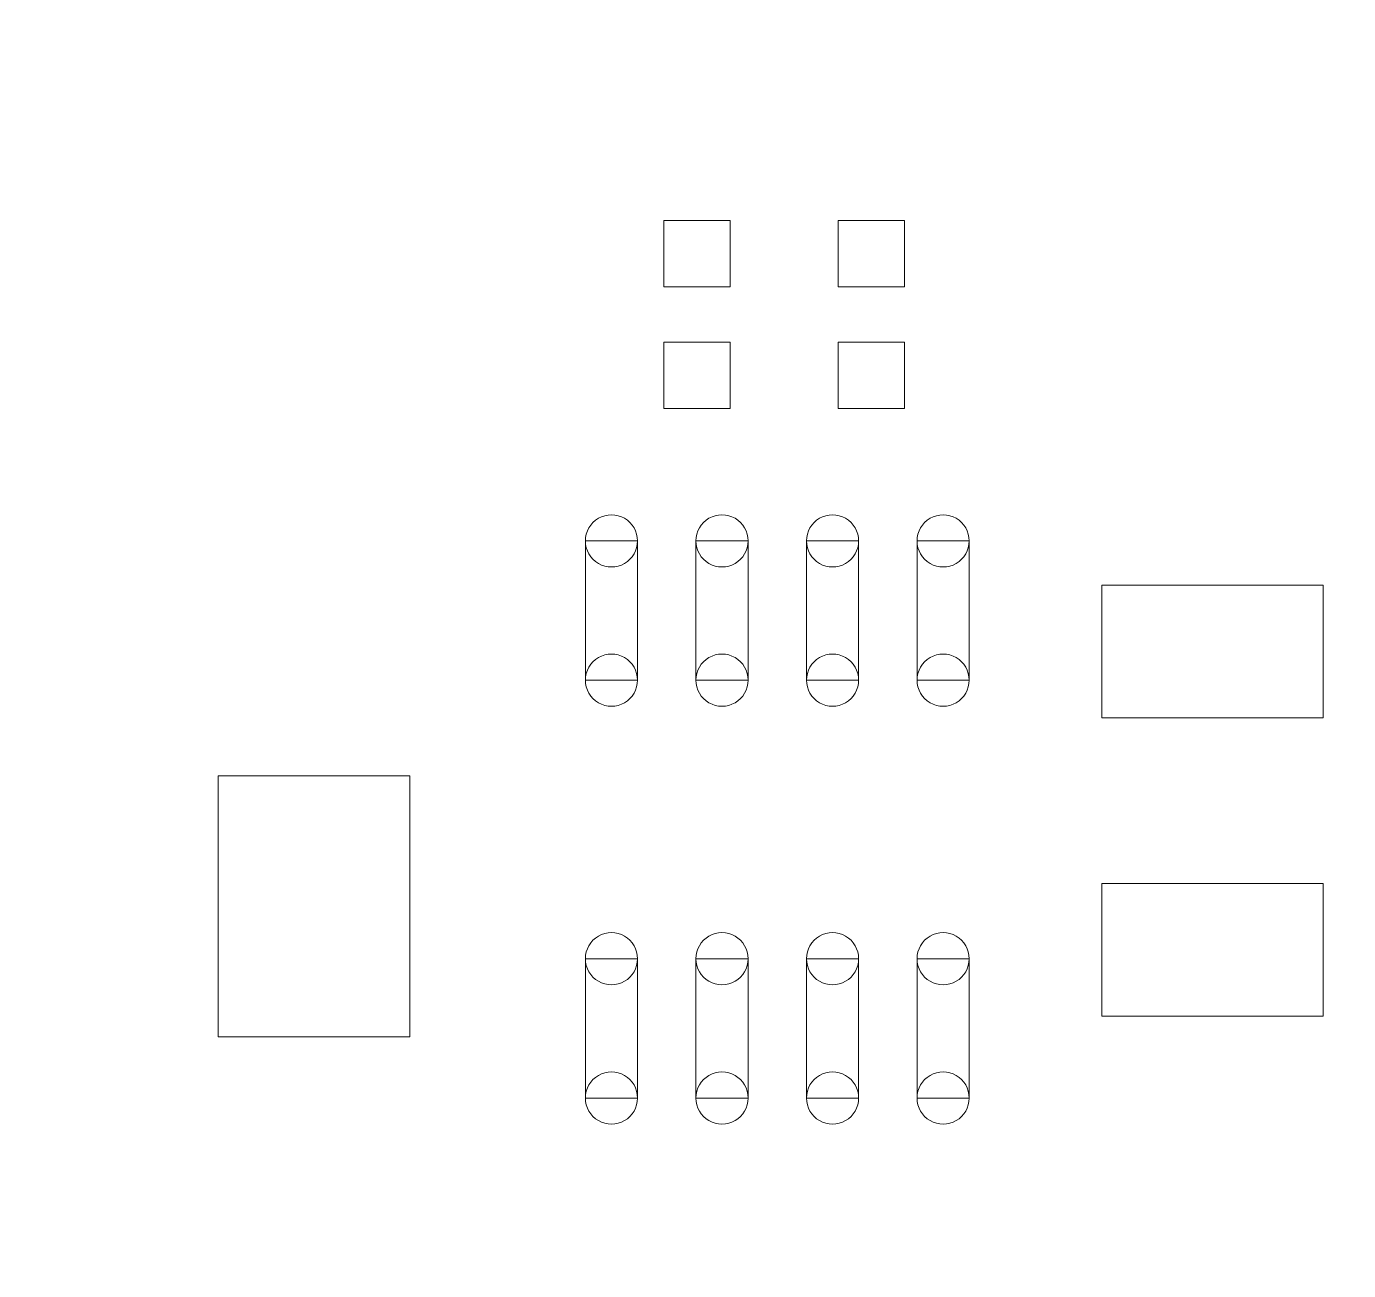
# Model space of a CAD drawing. Header units: millimetres. Extents: x -145 to 117, y -28 to 99.
# Drawn here: x 24.78 to 39.96, y -10.06 to 4.23 of the extents above; entities that cross this region are included whole.
import ezdxf

# ---------------------------------------------------------------- set-up
doc = ezdxf.new("R2010")
doc.units = ezdxf.units.MM
doc.header["$MEASUREMENT"] = 0
doc.layers.add('Layer 1', color=7, linetype='Continuous')

msp = doc.modelspace()

# ---------------------------------------------------------------- linework, layer by layer
at = {"layer": 'Layer 1', "color": 8, "lineweight": 9}
msp.add_open_spline([(117.0347, 99.4834), (117.0347, 99.4834), (-9.9653, 99.4834), (-9.9653, 99.4834), (-9.9653, 99.4834), (-9.9653, 99.4834), (-9.9653, -27.5166), (-9.9653, -27.5166), (-9.9653, -27.5166), (-9.9653, -27.5166), (117.0347, -27.5166), (117.0347, -27.5166), (117.0347, -27.5166), (117.0347, -27.5166), (117.0347, 99.4834), (117.0347, 99.4834)], degree=3, knots=[0, 0, 0, 0, 0.2, 0.2, 0.2, 0.2, 0.4, 0.4, 0.4, 0.4, 0.6, 0.6, 0.6, 0.6, 1, 1, 1, 1], dxfattribs=at)
at = {"layer": 'Layer 1', "lineweight": 9}
for points, knots in [([(32.0971, 1.2413), (32.0971, 1.2413), (32.0971, 2.0033), (32.0971, 2.0033), (32.0971, 2.0033), (32.0971, 2.0033), (32.8591, 2.0033), (32.8591, 2.0033), (32.8591, 2.0033), (32.8591, 2.0033), (32.8591, 1.2413), (32.8591, 1.2413), (32.8591, 1.2413), (32.8591, 1.2413), (32.0971, 1.2413), (32.0971, 1.2413)], [0, 0, 0, 0, 0.2, 0.2, 0.2, 0.2, 0.4, 0.4, 0.4, 0.4, 0.6, 0.6, 0.6, 0.6, 1, 1, 1, 1]), ([(34.0986, 1.2413), (34.0986, 1.2413), (34.0986, 2.0033), (34.0986, 2.0033), (34.0986, 2.0033), (34.0986, 2.0033), (34.8606, 2.0033), (34.8606, 2.0033), (34.8606, 2.0033), (34.8606, 2.0033), (34.8606, 1.2413), (34.8606, 1.2413), (34.8606, 1.2413), (34.8606, 1.2413), (34.0986, 1.2413), (34.0986, 1.2413)], [0, 0, 0, 0, 0.2, 0.2, 0.2, 0.2, 0.4, 0.4, 0.4, 0.4, 0.6, 0.6, 0.6, 0.6, 1, 1, 1, 1]), ([(32.0971, -0.1557), (32.0971, -0.1557), (32.0971, 0.6063), (32.0971, 0.6063), (32.0971, 0.6063), (32.0971, 0.6063), (32.8591, 0.6063), (32.8591, 0.6063), (32.8591, 0.6063), (32.8591, 0.6063), (32.8591, -0.1557), (32.8591, -0.1557), (32.8591, -0.1557), (32.8591, -0.1557), (32.0971, -0.1557), (32.0971, -0.1557)], [0, 0, 0, 0, 0.2, 0.2, 0.2, 0.2, 0.4, 0.4, 0.4, 0.4, 0.6, 0.6, 0.6, 0.6, 1, 1, 1, 1]), ([(34.0986, -0.1557), (34.0986, -0.1557), (34.0986, 0.6063), (34.0986, 0.6063), (34.0986, 0.6063), (34.0986, 0.6063), (34.8606, 0.6063), (34.8606, 0.6063), (34.8606, 0.6063), (34.8606, 0.6063), (34.8606, -0.1557), (34.8606, -0.1557), (34.8606, -0.1557), (34.8606, -0.1557), (34.0986, -0.1557), (34.0986, -0.1557)], [0, 0, 0, 0, 0.2, 0.2, 0.2, 0.2, 0.4, 0.4, 0.4, 0.4, 0.6, 0.6, 0.6, 0.6, 1, 1, 1, 1]), ([(31.1954, -1.6772), (31.1954, -1.5701), (31.2525, -1.4712), (31.3453, -1.4176), (31.3453, -1.4176), (31.438, -1.3641), (31.5522, -1.3641), (31.645, -1.4176), (31.645, -1.4176), (31.7377, -1.4712), (31.7948, -1.5701), (31.7948, -1.6772)], [0, 0, 0, 0, 0.25, 0.25, 0.25, 0.25, 0.5, 0.5, 0.5, 0.5, 1, 1, 1, 1]), ([(32.4654, -1.6772), (32.4654, -1.5701), (32.5225, -1.4712), (32.6153, -1.4176), (32.6153, -1.4176), (32.708, -1.3641), (32.8222, -1.3641), (32.915, -1.4176), (32.915, -1.4176), (33.0077, -1.4712), (33.0648, -1.5701), (33.0648, -1.6772)], [0, 0, 0, 0, 0.25, 0.25, 0.25, 0.25, 0.5, 0.5, 0.5, 0.5, 1, 1, 1, 1]), ([(33.7354, -1.6772), (33.7354, -1.5701), (33.7925, -1.4712), (33.8853, -1.4176), (33.8853, -1.4176), (33.978, -1.3641), (34.0922, -1.3641), (34.185, -1.4176), (34.185, -1.4176), (34.2777, -1.4712), (34.3348, -1.5701), (34.3348, -1.6772)], [0, 0, 0, 0, 0.25, 0.25, 0.25, 0.25, 0.5, 0.5, 0.5, 0.5, 1, 1, 1, 1]), ([(35.0054, -1.6772), (35.0054, -1.5701), (35.0625, -1.4712), (35.1553, -1.4176), (35.1553, -1.4176), (35.248, -1.3641), (35.3622, -1.3641), (35.455, -1.4176), (35.455, -1.4176), (35.5477, -1.4712), (35.6048, -1.5701), (35.6048, -1.6772)], [0, 0, 0, 0, 0.25, 0.25, 0.25, 0.25, 0.5, 0.5, 0.5, 0.5, 1, 1, 1, 1]), ([(31.7948, -3.2774), (31.7948, -3.2774), (31.1954, -3.2774), (31.1954, -3.2774), (31.1954, -3.2774), (31.1954, -3.2774), (31.1954, -1.6772), (31.1954, -1.6772), (31.1954, -1.6772), (31.1954, -1.6772), (31.7948, -1.6772), (31.7948, -1.6772), (31.7948, -1.6772), (31.7948, -1.6772), (31.7948, -3.2774), (31.7948, -3.2774)], [0, 0, 0, 0, 0.2, 0.2, 0.2, 0.2, 0.4, 0.4, 0.4, 0.4, 0.6, 0.6, 0.6, 0.6, 1, 1, 1, 1]), ([(31.7948, -1.6772), (31.7948, -1.7843), (31.7377, -1.8832), (31.645, -1.9367), (31.645, -1.9367), (31.5522, -1.9903), (31.438, -1.9903), (31.3453, -1.9367), (31.3453, -1.9367), (31.2525, -1.8832), (31.1954, -1.7843), (31.1954, -1.6772)], [0, 0, 0, 0, 0.25, 0.25, 0.25, 0.25, 0.5, 0.5, 0.5, 0.5, 1, 1, 1, 1]), ([(31.4951, -1.6772), (31.4951, -1.6772), (31.4951, -1.6772), (31.4951, -1.6772), (31.4951, -1.6772), (31.4951, -1.6772), (31.4951, -1.6772), (31.4951, -1.6772), (31.4951, -1.6772), (31.4951, -1.6772), (31.4951, -1.6772), (31.4951, -1.6772)], [0, 0, 0, 0, 0.25, 0.25, 0.25, 0.25, 0.5, 0.5, 0.5, 0.5, 1, 1, 1, 1]), ([(31.4951, -1.6772), (31.4951, -1.6772), (31.4951, -1.6772), (31.4951, -1.6772), (31.4951, -1.6772), (31.4951, -1.6772), (31.4951, -1.6772), (31.4951, -1.6772), (31.4951, -1.6772), (31.4951, -1.6772), (31.4951, -1.6772), (31.4951, -1.6772)], [0, 0, 0, 0, 0.25, 0.25, 0.25, 0.25, 0.5, 0.5, 0.5, 0.5, 1, 1, 1, 1]), ([(33.0648, -3.2774), (33.0648, -3.2774), (32.4654, -3.2774), (32.4654, -3.2774), (32.4654, -3.2774), (32.4654, -3.2774), (32.4654, -1.6772), (32.4654, -1.6772), (32.4654, -1.6772), (32.4654, -1.6772), (33.0648, -1.6772), (33.0648, -1.6772), (33.0648, -1.6772), (33.0648, -1.6772), (33.0648, -3.2774), (33.0648, -3.2774)], [0, 0, 0, 0, 0.2, 0.2, 0.2, 0.2, 0.4, 0.4, 0.4, 0.4, 0.6, 0.6, 0.6, 0.6, 1, 1, 1, 1]), ([(33.0648, -1.6772), (33.0648, -1.7843), (33.0077, -1.8832), (32.915, -1.9367), (32.915, -1.9367), (32.8222, -1.9903), (32.708, -1.9903), (32.6153, -1.9367), (32.6153, -1.9367), (32.5225, -1.8832), (32.4654, -1.7843), (32.4654, -1.6772)], [0, 0, 0, 0, 0.25, 0.25, 0.25, 0.25, 0.5, 0.5, 0.5, 0.5, 1, 1, 1, 1]), ([(32.7651, -1.6772), (32.7651, -1.6772), (32.7651, -1.6772), (32.7651, -1.6772), (32.7651, -1.6772), (32.7651, -1.6772), (32.7651, -1.6772), (32.7651, -1.6772), (32.7651, -1.6772), (32.7651, -1.6772), (32.7651, -1.6772), (32.7651, -1.6772)], [0, 0, 0, 0, 0.25, 0.25, 0.25, 0.25, 0.5, 0.5, 0.5, 0.5, 1, 1, 1, 1]), ([(32.7651, -1.6772), (32.7651, -1.6772), (32.7651, -1.6772), (32.7651, -1.6772), (32.7651, -1.6772), (32.7651, -1.6772), (32.7651, -1.6772), (32.7651, -1.6772), (32.7651, -1.6772), (32.7651, -1.6772), (32.7651, -1.6772), (32.7651, -1.6772)], [0, 0, 0, 0, 0.25, 0.25, 0.25, 0.25, 0.5, 0.5, 0.5, 0.5, 1, 1, 1, 1]), ([(34.3348, -3.2774), (34.3348, -3.2774), (33.7354, -3.2774), (33.7354, -3.2774), (33.7354, -3.2774), (33.7354, -3.2774), (33.7354, -1.6772), (33.7354, -1.6772), (33.7354, -1.6772), (33.7354, -1.6772), (34.3348, -1.6772), (34.3348, -1.6772), (34.3348, -1.6772), (34.3348, -1.6772), (34.3348, -3.2774), (34.3348, -3.2774)], [0, 0, 0, 0, 0.2, 0.2, 0.2, 0.2, 0.4, 0.4, 0.4, 0.4, 0.6, 0.6, 0.6, 0.6, 1, 1, 1, 1]), ([(34.3348, -1.6772), (34.3348, -1.7843), (34.2777, -1.8832), (34.185, -1.9367), (34.185, -1.9367), (34.0922, -1.9903), (33.978, -1.9903), (33.8853, -1.9367), (33.8853, -1.9367), (33.7925, -1.8832), (33.7354, -1.7843), (33.7354, -1.6772)], [0, 0, 0, 0, 0.25, 0.25, 0.25, 0.25, 0.5, 0.5, 0.5, 0.5, 1, 1, 1, 1]), ([(34.0351, -1.6772), (34.0351, -1.6772), (34.0351, -1.6772), (34.0351, -1.6772), (34.0351, -1.6772), (34.0351, -1.6772), (34.0351, -1.6772), (34.0351, -1.6772), (34.0351, -1.6772), (34.0351, -1.6772), (34.0351, -1.6772), (34.0351, -1.6772)], [0, 0, 0, 0, 0.25, 0.25, 0.25, 0.25, 0.5, 0.5, 0.5, 0.5, 1, 1, 1, 1]), ([(34.0351, -1.6772), (34.0351, -1.6772), (34.0351, -1.6772), (34.0351, -1.6772), (34.0351, -1.6772), (34.0351, -1.6772), (34.0351, -1.6772), (34.0351, -1.6772), (34.0351, -1.6772), (34.0351, -1.6772), (34.0351, -1.6772), (34.0351, -1.6772)], [0, 0, 0, 0, 0.25, 0.25, 0.25, 0.25, 0.5, 0.5, 0.5, 0.5, 1, 1, 1, 1]), ([(35.6048, -3.2774), (35.6048, -3.2774), (35.0054, -3.2774), (35.0054, -3.2774), (35.0054, -3.2774), (35.0054, -3.2774), (35.0054, -1.6772), (35.0054, -1.6772), (35.0054, -1.6772), (35.0054, -1.6772), (35.6048, -1.6772), (35.6048, -1.6772), (35.6048, -1.6772), (35.6048, -1.6772), (35.6048, -3.2774), (35.6048, -3.2774)], [0, 0, 0, 0, 0.2, 0.2, 0.2, 0.2, 0.4, 0.4, 0.4, 0.4, 0.6, 0.6, 0.6, 0.6, 1, 1, 1, 1]), ([(35.6048, -1.6772), (35.6048, -1.7843), (35.5477, -1.8832), (35.455, -1.9367), (35.455, -1.9367), (35.3622, -1.9903), (35.248, -1.9903), (35.1553, -1.9367), (35.1553, -1.9367), (35.0625, -1.8832), (35.0054, -1.7843), (35.0054, -1.6772)], [0, 0, 0, 0, 0.25, 0.25, 0.25, 0.25, 0.5, 0.5, 0.5, 0.5, 1, 1, 1, 1]), ([(35.3051, -1.6772), (35.3051, -1.6772), (35.3051, -1.6772), (35.3051, -1.6772), (35.3051, -1.6772), (35.3051, -1.6772), (35.3051, -1.6772), (35.3051, -1.6772), (35.3051, -1.6772), (35.3051, -1.6772), (35.3051, -1.6772), (35.3051, -1.6772)], [0, 0, 0, 0, 0.25, 0.25, 0.25, 0.25, 0.5, 0.5, 0.5, 0.5, 1, 1, 1, 1]), ([(35.3051, -1.6772), (35.3051, -1.6772), (35.3051, -1.6772), (35.3051, -1.6772), (35.3051, -1.6772), (35.3051, -1.6772), (35.3051, -1.6772), (35.3051, -1.6772), (35.3051, -1.6772), (35.3051, -1.6772), (35.3051, -1.6772), (35.3051, -1.6772)], [0, 0, 0, 0, 0.25, 0.25, 0.25, 0.25, 0.5, 0.5, 0.5, 0.5, 1, 1, 1, 1]), ([(37.1288, -3.7092), (37.1288, -3.7092), (37.1288, -2.1852), (37.1288, -2.1852), (37.1288, -2.1852), (37.1288, -2.1852), (39.6688, -2.1852), (39.6688, -2.1852), (39.6688, -2.1852), (39.6688, -2.1852), (39.6688, -3.7092), (39.6688, -3.7092), (39.6688, -3.7092), (39.6688, -3.7092), (37.1288, -3.7092), (37.1288, -3.7092)], [0, 0, 0, 0, 0.2, 0.2, 0.2, 0.2, 0.4, 0.4, 0.4, 0.4, 0.6, 0.6, 0.6, 0.6, 1, 1, 1, 1]), ([(31.1954, -3.2774), (31.1954, -3.1703), (31.2525, -3.0714), (31.3453, -3.0178), (31.3453, -3.0178), (31.438, -2.9643), (31.5522, -2.9643), (31.645, -3.0178), (31.645, -3.0178), (31.7377, -3.0714), (31.7948, -3.1703), (31.7948, -3.2774)], [0, 0, 0, 0, 0.25, 0.25, 0.25, 0.25, 0.5, 0.5, 0.5, 0.5, 1, 1, 1, 1]), ([(32.4654, -3.2774), (32.4654, -3.1703), (32.5225, -3.0714), (32.6153, -3.0178), (32.6153, -3.0178), (32.708, -2.9643), (32.8222, -2.9643), (32.915, -3.0178), (32.915, -3.0178), (33.0077, -3.0714), (33.0648, -3.1703), (33.0648, -3.2774)], [0, 0, 0, 0, 0.25, 0.25, 0.25, 0.25, 0.5, 0.5, 0.5, 0.5, 1, 1, 1, 1]), ([(33.7354, -3.2774), (33.7354, -3.1703), (33.7925, -3.0714), (33.8853, -3.0178), (33.8853, -3.0178), (33.978, -2.9643), (34.0922, -2.9643), (34.185, -3.0178), (34.185, -3.0178), (34.2777, -3.0714), (34.3348, -3.1703), (34.3348, -3.2774)], [0, 0, 0, 0, 0.25, 0.25, 0.25, 0.25, 0.5, 0.5, 0.5, 0.5, 1, 1, 1, 1]), ([(35.0054, -3.2774), (35.0054, -3.1703), (35.0625, -3.0714), (35.1553, -3.0178), (35.1553, -3.0178), (35.248, -2.9643), (35.3622, -2.9643), (35.455, -3.0178), (35.455, -3.0178), (35.5477, -3.0714), (35.6048, -3.1703), (35.6048, -3.2774)], [0, 0, 0, 0, 0.25, 0.25, 0.25, 0.25, 0.5, 0.5, 0.5, 0.5, 1, 1, 1, 1]), ([(31.7948, -3.2774), (31.7948, -3.3845), (31.7377, -3.4834), (31.645, -3.5369), (31.645, -3.5369), (31.5522, -3.5905), (31.438, -3.5905), (31.3453, -3.5369), (31.3453, -3.5369), (31.2525, -3.4834), (31.1954, -3.3845), (31.1954, -3.2774)], [0, 0, 0, 0, 0.25, 0.25, 0.25, 0.25, 0.5, 0.5, 0.5, 0.5, 1, 1, 1, 1]), ([(31.4951, -3.2774), (31.4951, -3.2774), (31.4951, -3.2774), (31.4951, -3.2774), (31.4951, -3.2774), (31.4951, -3.2774), (31.4951, -3.2774), (31.4951, -3.2774), (31.4951, -3.2774), (31.4951, -3.2774), (31.4951, -3.2774), (31.4951, -3.2774)], [0, 0, 0, 0, 0.25, 0.25, 0.25, 0.25, 0.5, 0.5, 0.5, 0.5, 1, 1, 1, 1]), ([(31.4951, -3.2774), (31.4951, -3.2774), (31.4951, -3.2774), (31.4951, -3.2774), (31.4951, -3.2774), (31.4951, -3.2774), (31.4951, -3.2774), (31.4951, -3.2774), (31.4951, -3.2774), (31.4951, -3.2774), (31.4951, -3.2774), (31.4951, -3.2774)], [0, 0, 0, 0, 0.25, 0.25, 0.25, 0.25, 0.5, 0.5, 0.5, 0.5, 1, 1, 1, 1]), ([(33.0648, -3.2774), (33.0648, -3.3845), (33.0077, -3.4834), (32.915, -3.5369), (32.915, -3.5369), (32.8222, -3.5905), (32.708, -3.5905), (32.6153, -3.5369), (32.6153, -3.5369), (32.5225, -3.4834), (32.4654, -3.3845), (32.4654, -3.2774)], [0, 0, 0, 0, 0.25, 0.25, 0.25, 0.25, 0.5, 0.5, 0.5, 0.5, 1, 1, 1, 1]), ([(32.7651, -3.2774), (32.7651, -3.2774), (32.7651, -3.2774), (32.7651, -3.2774), (32.7651, -3.2774), (32.7651, -3.2774), (32.7651, -3.2774), (32.7651, -3.2774), (32.7651, -3.2774), (32.7651, -3.2774), (32.7651, -3.2774), (32.7651, -3.2774)], [0, 0, 0, 0, 0.25, 0.25, 0.25, 0.25, 0.5, 0.5, 0.5, 0.5, 1, 1, 1, 1]), ([(32.7651, -3.2774), (32.7651, -3.2774), (32.7651, -3.2774), (32.7651, -3.2774), (32.7651, -3.2774), (32.7651, -3.2774), (32.7651, -3.2774), (32.7651, -3.2774), (32.7651, -3.2774), (32.7651, -3.2774), (32.7651, -3.2774), (32.7651, -3.2774)], [0, 0, 0, 0, 0.25, 0.25, 0.25, 0.25, 0.5, 0.5, 0.5, 0.5, 1, 1, 1, 1]), ([(34.3348, -3.2774), (34.3348, -3.3845), (34.2777, -3.4834), (34.185, -3.5369), (34.185, -3.5369), (34.0922, -3.5905), (33.978, -3.5905), (33.8853, -3.5369), (33.8853, -3.5369), (33.7925, -3.4834), (33.7354, -3.3845), (33.7354, -3.2774)], [0, 0, 0, 0, 0.25, 0.25, 0.25, 0.25, 0.5, 0.5, 0.5, 0.5, 1, 1, 1, 1]), ([(34.0351, -3.2774), (34.0351, -3.2774), (34.0351, -3.2774), (34.0351, -3.2774), (34.0351, -3.2774), (34.0351, -3.2774), (34.0351, -3.2774), (34.0351, -3.2774), (34.0351, -3.2774), (34.0351, -3.2774), (34.0351, -3.2774), (34.0351, -3.2774)], [0, 0, 0, 0, 0.25, 0.25, 0.25, 0.25, 0.5, 0.5, 0.5, 0.5, 1, 1, 1, 1]), ([(34.0351, -3.2774), (34.0351, -3.2774), (34.0351, -3.2774), (34.0351, -3.2774), (34.0351, -3.2774), (34.0351, -3.2774), (34.0351, -3.2774), (34.0351, -3.2774), (34.0351, -3.2774), (34.0351, -3.2774), (34.0351, -3.2774), (34.0351, -3.2774)], [0, 0, 0, 0, 0.25, 0.25, 0.25, 0.25, 0.5, 0.5, 0.5, 0.5, 1, 1, 1, 1]), ([(35.6048, -3.2774), (35.6048, -3.3845), (35.5477, -3.4834), (35.455, -3.5369), (35.455, -3.5369), (35.3622, -3.5905), (35.248, -3.5905), (35.1553, -3.5369), (35.1553, -3.5369), (35.0625, -3.4834), (35.0054, -3.3845), (35.0054, -3.2774)], [0, 0, 0, 0, 0.25, 0.25, 0.25, 0.25, 0.5, 0.5, 0.5, 0.5, 1, 1, 1, 1]), ([(35.3051, -3.2774), (35.3051, -3.2774), (35.3051, -3.2774), (35.3051, -3.2774), (35.3051, -3.2774), (35.3051, -3.2774), (35.3051, -3.2774), (35.3051, -3.2774), (35.3051, -3.2774), (35.3051, -3.2774), (35.3051, -3.2774), (35.3051, -3.2774)], [0, 0, 0, 0, 0.25, 0.25, 0.25, 0.25, 0.5, 0.5, 0.5, 0.5, 1, 1, 1, 1]), ([(35.3051, -3.2774), (35.3051, -3.2774), (35.3051, -3.2774), (35.3051, -3.2774), (35.3051, -3.2774), (35.3051, -3.2774), (35.3051, -3.2774), (35.3051, -3.2774), (35.3051, -3.2774), (35.3051, -3.2774), (35.3051, -3.2774), (35.3051, -3.2774)], [0, 0, 0, 0, 0.25, 0.25, 0.25, 0.25, 0.5, 0.5, 0.5, 0.5, 1, 1, 1, 1]), ([(26.979, -7.3757), (26.979, -7.3757), (26.979, -4.3759), (26.979, -4.3759), (26.979, -4.3759), (26.979, -4.3759), (29.1786, -4.3759), (29.1786, -4.3759), (29.1786, -4.3759), (29.1786, -4.3759), (29.1786, -7.3757), (29.1786, -7.3757), (29.1786, -7.3757), (29.1786, -7.3757), (26.979, -7.3757), (26.979, -7.3757)], [0, 0, 0, 0, 0.2, 0.2, 0.2, 0.2, 0.4, 0.4, 0.4, 0.4, 0.6, 0.6, 0.6, 0.6, 1, 1, 1, 1]), ([(37.1288, -7.1382), (37.1288, -7.1382), (37.1288, -5.6142), (37.1288, -5.6142), (37.1288, -5.6142), (37.1288, -5.6142), (39.6688, -5.6142), (39.6688, -5.6142), (39.6688, -5.6142), (39.6688, -5.6142), (39.6688, -7.1382), (39.6688, -7.1382), (39.6688, -7.1382), (39.6688, -7.1382), (37.1288, -7.1382), (37.1288, -7.1382)], [0, 0, 0, 0, 0.2, 0.2, 0.2, 0.2, 0.4, 0.4, 0.4, 0.4, 0.6, 0.6, 0.6, 0.6, 1, 1, 1, 1]), ([(31.1954, -6.4778), (31.1954, -6.3707), (31.2525, -6.2718), (31.3453, -6.2182), (31.3453, -6.2182), (31.438, -6.1647), (31.5522, -6.1647), (31.645, -6.2182), (31.645, -6.2182), (31.7377, -6.2718), (31.7948, -6.3707), (31.7948, -6.4778)], [0, 0, 0, 0, 0.25, 0.25, 0.25, 0.25, 0.5, 0.5, 0.5, 0.5, 1, 1, 1, 1]), ([(32.4654, -6.4778), (32.4654, -6.3707), (32.5225, -6.2718), (32.6153, -6.2182), (32.6153, -6.2182), (32.708, -6.1647), (32.8222, -6.1647), (32.915, -6.2182), (32.915, -6.2182), (33.0077, -6.2718), (33.0648, -6.3707), (33.0648, -6.4778)], [0, 0, 0, 0, 0.25, 0.25, 0.25, 0.25, 0.5, 0.5, 0.5, 0.5, 1, 1, 1, 1]), ([(33.7354, -6.4778), (33.7354, -6.3707), (33.7925, -6.2718), (33.8853, -6.2182), (33.8853, -6.2182), (33.978, -6.1647), (34.0922, -6.1647), (34.185, -6.2182), (34.185, -6.2182), (34.2777, -6.2718), (34.3348, -6.3707), (34.3348, -6.4778)], [0, 0, 0, 0, 0.25, 0.25, 0.25, 0.25, 0.5, 0.5, 0.5, 0.5, 1, 1, 1, 1]), ([(35.0054, -6.4778), (35.0054, -6.3707), (35.0625, -6.2718), (35.1553, -6.2182), (35.1553, -6.2182), (35.248, -6.1647), (35.3622, -6.1647), (35.455, -6.2182), (35.455, -6.2182), (35.5477, -6.2718), (35.6048, -6.3707), (35.6048, -6.4778)], [0, 0, 0, 0, 0.25, 0.25, 0.25, 0.25, 0.5, 0.5, 0.5, 0.5, 1, 1, 1, 1]), ([(31.7948, -8.078), (31.7948, -8.078), (31.1954, -8.078), (31.1954, -8.078), (31.1954, -8.078), (31.1954, -8.078), (31.1954, -6.4778), (31.1954, -6.4778), (31.1954, -6.4778), (31.1954, -6.4778), (31.7948, -6.4778), (31.7948, -6.4778), (31.7948, -6.4778), (31.7948, -6.4778), (31.7948, -8.078), (31.7948, -8.078)], [0, 0, 0, 0, 0.2, 0.2, 0.2, 0.2, 0.4, 0.4, 0.4, 0.4, 0.6, 0.6, 0.6, 0.6, 1, 1, 1, 1]), ([(31.7948, -6.4778), (31.7948, -6.5849), (31.7377, -6.6838), (31.645, -6.7373), (31.645, -6.7373), (31.5522, -6.7909), (31.438, -6.7909), (31.3453, -6.7373), (31.3453, -6.7373), (31.2525, -6.6838), (31.1954, -6.5849), (31.1954, -6.4778)], [0, 0, 0, 0, 0.25, 0.25, 0.25, 0.25, 0.5, 0.5, 0.5, 0.5, 1, 1, 1, 1]), ([(31.4951, -6.4778), (31.4951, -6.4778), (31.4951, -6.4778), (31.4951, -6.4778), (31.4951, -6.4778), (31.4951, -6.4778), (31.4951, -6.4778), (31.4951, -6.4778), (31.4951, -6.4778), (31.4951, -6.4778), (31.4951, -6.4778), (31.4951, -6.4778)], [0, 0, 0, 0, 0.25, 0.25, 0.25, 0.25, 0.5, 0.5, 0.5, 0.5, 1, 1, 1, 1]), ([(31.4951, -6.4778), (31.4951, -6.4778), (31.4951, -6.4778), (31.4951, -6.4778), (31.4951, -6.4778), (31.4951, -6.4778), (31.4951, -6.4778), (31.4951, -6.4778), (31.4951, -6.4778), (31.4951, -6.4778), (31.4951, -6.4778), (31.4951, -6.4778)], [0, 0, 0, 0, 0.25, 0.25, 0.25, 0.25, 0.5, 0.5, 0.5, 0.5, 1, 1, 1, 1]), ([(33.0648, -8.078), (33.0648, -8.078), (32.4654, -8.078), (32.4654, -8.078), (32.4654, -8.078), (32.4654, -8.078), (32.4654, -6.4778), (32.4654, -6.4778), (32.4654, -6.4778), (32.4654, -6.4778), (33.0648, -6.4778), (33.0648, -6.4778), (33.0648, -6.4778), (33.0648, -6.4778), (33.0648, -8.078), (33.0648, -8.078)], [0, 0, 0, 0, 0.2, 0.2, 0.2, 0.2, 0.4, 0.4, 0.4, 0.4, 0.6, 0.6, 0.6, 0.6, 1, 1, 1, 1]), ([(33.0648, -6.4778), (33.0648, -6.5849), (33.0077, -6.6838), (32.915, -6.7373), (32.915, -6.7373), (32.8222, -6.7909), (32.708, -6.7909), (32.6153, -6.7373), (32.6153, -6.7373), (32.5225, -6.6838), (32.4654, -6.5849), (32.4654, -6.4778)], [0, 0, 0, 0, 0.25, 0.25, 0.25, 0.25, 0.5, 0.5, 0.5, 0.5, 1, 1, 1, 1]), ([(32.7651, -6.4778), (32.7651, -6.4778), (32.7651, -6.4778), (32.7651, -6.4778), (32.7651, -6.4778), (32.7651, -6.4778), (32.7651, -6.4778), (32.7651, -6.4778), (32.7651, -6.4778), (32.7651, -6.4778), (32.7651, -6.4778), (32.7651, -6.4778)], [0, 0, 0, 0, 0.25, 0.25, 0.25, 0.25, 0.5, 0.5, 0.5, 0.5, 1, 1, 1, 1]), ([(32.7651, -6.4778), (32.7651, -6.4778), (32.7651, -6.4778), (32.7651, -6.4778), (32.7651, -6.4778), (32.7651, -6.4778), (32.7651, -6.4778), (32.7651, -6.4778), (32.7651, -6.4778), (32.7651, -6.4778), (32.7651, -6.4778), (32.7651, -6.4778)], [0, 0, 0, 0, 0.25, 0.25, 0.25, 0.25, 0.5, 0.5, 0.5, 0.5, 1, 1, 1, 1]), ([(34.3348, -8.078), (34.3348, -8.078), (33.7354, -8.078), (33.7354, -8.078), (33.7354, -8.078), (33.7354, -8.078), (33.7354, -6.4778), (33.7354, -6.4778), (33.7354, -6.4778), (33.7354, -6.4778), (34.3348, -6.4778), (34.3348, -6.4778), (34.3348, -6.4778), (34.3348, -6.4778), (34.3348, -8.078), (34.3348, -8.078)], [0, 0, 0, 0, 0.2, 0.2, 0.2, 0.2, 0.4, 0.4, 0.4, 0.4, 0.6, 0.6, 0.6, 0.6, 1, 1, 1, 1]), ([(34.3348, -6.4778), (34.3348, -6.5849), (34.2777, -6.6838), (34.185, -6.7373), (34.185, -6.7373), (34.0922, -6.7909), (33.978, -6.7909), (33.8853, -6.7373), (33.8853, -6.7373), (33.7925, -6.6838), (33.7354, -6.5849), (33.7354, -6.4778)], [0, 0, 0, 0, 0.25, 0.25, 0.25, 0.25, 0.5, 0.5, 0.5, 0.5, 1, 1, 1, 1]), ([(34.0351, -6.4778), (34.0351, -6.4778), (34.0351, -6.4778), (34.0351, -6.4778), (34.0351, -6.4778), (34.0351, -6.4778), (34.0351, -6.4778), (34.0351, -6.4778), (34.0351, -6.4778), (34.0351, -6.4778), (34.0351, -6.4778), (34.0351, -6.4778)], [0, 0, 0, 0, 0.25, 0.25, 0.25, 0.25, 0.5, 0.5, 0.5, 0.5, 1, 1, 1, 1]), ([(34.0351, -6.4778), (34.0351, -6.4778), (34.0351, -6.4778), (34.0351, -6.4778), (34.0351, -6.4778), (34.0351, -6.4778), (34.0351, -6.4778), (34.0351, -6.4778), (34.0351, -6.4778), (34.0351, -6.4778), (34.0351, -6.4778), (34.0351, -6.4778)], [0, 0, 0, 0, 0.25, 0.25, 0.25, 0.25, 0.5, 0.5, 0.5, 0.5, 1, 1, 1, 1]), ([(35.6048, -8.078), (35.6048, -8.078), (35.0054, -8.078), (35.0054, -8.078), (35.0054, -8.078), (35.0054, -8.078), (35.0054, -6.4778), (35.0054, -6.4778), (35.0054, -6.4778), (35.0054, -6.4778), (35.6048, -6.4778), (35.6048, -6.4778), (35.6048, -6.4778), (35.6048, -6.4778), (35.6048, -8.078), (35.6048, -8.078)], [0, 0, 0, 0, 0.2, 0.2, 0.2, 0.2, 0.4, 0.4, 0.4, 0.4, 0.6, 0.6, 0.6, 0.6, 1, 1, 1, 1]), ([(35.6048, -6.4778), (35.6048, -6.5849), (35.5477, -6.6838), (35.455, -6.7373), (35.455, -6.7373), (35.3622, -6.7909), (35.248, -6.7909), (35.1553, -6.7373), (35.1553, -6.7373), (35.0625, -6.6838), (35.0054, -6.5849), (35.0054, -6.4778)], [0, 0, 0, 0, 0.25, 0.25, 0.25, 0.25, 0.5, 0.5, 0.5, 0.5, 1, 1, 1, 1]), ([(35.3051, -6.4778), (35.3051, -6.4778), (35.3051, -6.4778), (35.3051, -6.4778), (35.3051, -6.4778), (35.3051, -6.4778), (35.3051, -6.4778), (35.3051, -6.4778), (35.3051, -6.4778), (35.3051, -6.4778), (35.3051, -6.4778), (35.3051, -6.4778)], [0, 0, 0, 0, 0.25, 0.25, 0.25, 0.25, 0.5, 0.5, 0.5, 0.5, 1, 1, 1, 1]), ([(35.3051, -6.4778), (35.3051, -6.4778), (35.3051, -6.4778), (35.3051, -6.4778), (35.3051, -6.4778), (35.3051, -6.4778), (35.3051, -6.4778), (35.3051, -6.4778), (35.3051, -6.4778), (35.3051, -6.4778), (35.3051, -6.4778), (35.3051, -6.4778)], [0, 0, 0, 0, 0.25, 0.25, 0.25, 0.25, 0.5, 0.5, 0.5, 0.5, 1, 1, 1, 1]), ([(31.1954, -8.078), (31.1954, -7.9709), (31.2525, -7.872), (31.3453, -7.8184), (31.3453, -7.8184), (31.438, -7.7649), (31.5522, -7.7649), (31.645, -7.8184), (31.645, -7.8184), (31.7377, -7.872), (31.7948, -7.9709), (31.7948, -8.078)], [0, 0, 0, 0, 0.25, 0.25, 0.25, 0.25, 0.5, 0.5, 0.5, 0.5, 1, 1, 1, 1]), ([(32.4654, -8.078), (32.4654, -7.9709), (32.5225, -7.872), (32.6153, -7.8184), (32.6153, -7.8184), (32.708, -7.7649), (32.8222, -7.7649), (32.915, -7.8184), (32.915, -7.8184), (33.0077, -7.872), (33.0648, -7.9709), (33.0648, -8.078)], [0, 0, 0, 0, 0.25, 0.25, 0.25, 0.25, 0.5, 0.5, 0.5, 0.5, 1, 1, 1, 1]), ([(33.7354, -8.078), (33.7354, -7.9709), (33.7925, -7.872), (33.8853, -7.8184), (33.8853, -7.8184), (33.978, -7.7649), (34.0922, -7.7649), (34.185, -7.8184), (34.185, -7.8184), (34.2777, -7.872), (34.3348, -7.9709), (34.3348, -8.078)], [0, 0, 0, 0, 0.25, 0.25, 0.25, 0.25, 0.5, 0.5, 0.5, 0.5, 1, 1, 1, 1]), ([(35.0054, -8.078), (35.0054, -7.9709), (35.0625, -7.872), (35.1553, -7.8184), (35.1553, -7.8184), (35.248, -7.7649), (35.3622, -7.7649), (35.455, -7.8184), (35.455, -7.8184), (35.5477, -7.872), (35.6048, -7.9709), (35.6048, -8.078)], [0, 0, 0, 0, 0.25, 0.25, 0.25, 0.25, 0.5, 0.5, 0.5, 0.5, 1, 1, 1, 1]), ([(31.7948, -8.078), (31.7948, -8.1851), (31.7377, -8.284), (31.645, -8.3375), (31.645, -8.3375), (31.5522, -8.3911), (31.438, -8.3911), (31.3453, -8.3375), (31.3453, -8.3375), (31.2525, -8.284), (31.1954, -8.1851), (31.1954, -8.078)], [0, 0, 0, 0, 0.25, 0.25, 0.25, 0.25, 0.5, 0.5, 0.5, 0.5, 1, 1, 1, 1]), ([(31.4951, -8.078), (31.4951, -8.078), (31.4951, -8.078), (31.4951, -8.078), (31.4951, -8.078), (31.4951, -8.078), (31.4951, -8.078), (31.4951, -8.078), (31.4951, -8.078), (31.4951, -8.078), (31.4951, -8.078), (31.4951, -8.078)], [0, 0, 0, 0, 0.25, 0.25, 0.25, 0.25, 0.5, 0.5, 0.5, 0.5, 1, 1, 1, 1]), ([(31.4951, -8.078), (31.4951, -8.078), (31.4951, -8.078), (31.4951, -8.078), (31.4951, -8.078), (31.4951, -8.078), (31.4951, -8.078), (31.4951, -8.078), (31.4951, -8.078), (31.4951, -8.078), (31.4951, -8.078), (31.4951, -8.078)], [0, 0, 0, 0, 0.25, 0.25, 0.25, 0.25, 0.5, 0.5, 0.5, 0.5, 1, 1, 1, 1]), ([(33.0648, -8.078), (33.0648, -8.1851), (33.0077, -8.284), (32.915, -8.3375), (32.915, -8.3375), (32.8222, -8.3911), (32.708, -8.3911), (32.6153, -8.3375), (32.6153, -8.3375), (32.5225, -8.284), (32.4654, -8.1851), (32.4654, -8.078)], [0, 0, 0, 0, 0.25, 0.25, 0.25, 0.25, 0.5, 0.5, 0.5, 0.5, 1, 1, 1, 1]), ([(32.7651, -8.078), (32.7651, -8.078), (32.7651, -8.078), (32.7651, -8.078), (32.7651, -8.078), (32.7651, -8.078), (32.7651, -8.078), (32.7651, -8.078), (32.7651, -8.078), (32.7651, -8.078), (32.7651, -8.078), (32.7651, -8.078)], [0, 0, 0, 0, 0.25, 0.25, 0.25, 0.25, 0.5, 0.5, 0.5, 0.5, 1, 1, 1, 1]), ([(32.7651, -8.078), (32.7651, -8.078), (32.7651, -8.078), (32.7651, -8.078), (32.7651, -8.078), (32.7651, -8.078), (32.7651, -8.078), (32.7651, -8.078), (32.7651, -8.078), (32.7651, -8.078), (32.7651, -8.078), (32.7651, -8.078)], [0, 0, 0, 0, 0.25, 0.25, 0.25, 0.25, 0.5, 0.5, 0.5, 0.5, 1, 1, 1, 1]), ([(34.3348, -8.078), (34.3348, -8.1851), (34.2777, -8.284), (34.185, -8.3375), (34.185, -8.3375), (34.0922, -8.3911), (33.978, -8.3911), (33.8853, -8.3375), (33.8853, -8.3375), (33.7925, -8.284), (33.7354, -8.1851), (33.7354, -8.078)], [0, 0, 0, 0, 0.25, 0.25, 0.25, 0.25, 0.5, 0.5, 0.5, 0.5, 1, 1, 1, 1]), ([(34.0351, -8.078), (34.0351, -8.078), (34.0351, -8.078), (34.0351, -8.078), (34.0351, -8.078), (34.0351, -8.078), (34.0351, -8.078), (34.0351, -8.078), (34.0351, -8.078), (34.0351, -8.078), (34.0351, -8.078), (34.0351, -8.078)], [0, 0, 0, 0, 0.25, 0.25, 0.25, 0.25, 0.5, 0.5, 0.5, 0.5, 1, 1, 1, 1]), ([(34.0351, -8.078), (34.0351, -8.078), (34.0351, -8.078), (34.0351, -8.078), (34.0351, -8.078), (34.0351, -8.078), (34.0351, -8.078), (34.0351, -8.078), (34.0351, -8.078), (34.0351, -8.078), (34.0351, -8.078), (34.0351, -8.078)], [0, 0, 0, 0, 0.25, 0.25, 0.25, 0.25, 0.5, 0.5, 0.5, 0.5, 1, 1, 1, 1]), ([(35.6048, -8.078), (35.6048, -8.1851), (35.5477, -8.284), (35.455, -8.3375), (35.455, -8.3375), (35.3622, -8.3911), (35.248, -8.3911), (35.1553, -8.3375), (35.1553, -8.3375), (35.0625, -8.284), (35.0054, -8.1851), (35.0054, -8.078)], [0, 0, 0, 0, 0.25, 0.25, 0.25, 0.25, 0.5, 0.5, 0.5, 0.5, 1, 1, 1, 1]), ([(35.3051, -8.078), (35.3051, -8.078), (35.3051, -8.078), (35.3051, -8.078), (35.3051, -8.078), (35.3051, -8.078), (35.3051, -8.078), (35.3051, -8.078), (35.3051, -8.078), (35.3051, -8.078), (35.3051, -8.078), (35.3051, -8.078)], [0, 0, 0, 0, 0.25, 0.25, 0.25, 0.25, 0.5, 0.5, 0.5, 0.5, 1, 1, 1, 1]), ([(35.3051, -8.078), (35.3051, -8.078), (35.3051, -8.078), (35.3051, -8.078), (35.3051, -8.078), (35.3051, -8.078), (35.3051, -8.078), (35.3051, -8.078), (35.3051, -8.078), (35.3051, -8.078), (35.3051, -8.078), (35.3051, -8.078)], [0, 0, 0, 0, 0.25, 0.25, 0.25, 0.25, 0.5, 0.5, 0.5, 0.5, 1, 1, 1, 1])]:
    msp.add_open_spline(points, degree=3, knots=knots, dxfattribs=at)

doc.saveas('drawing.dxf')
